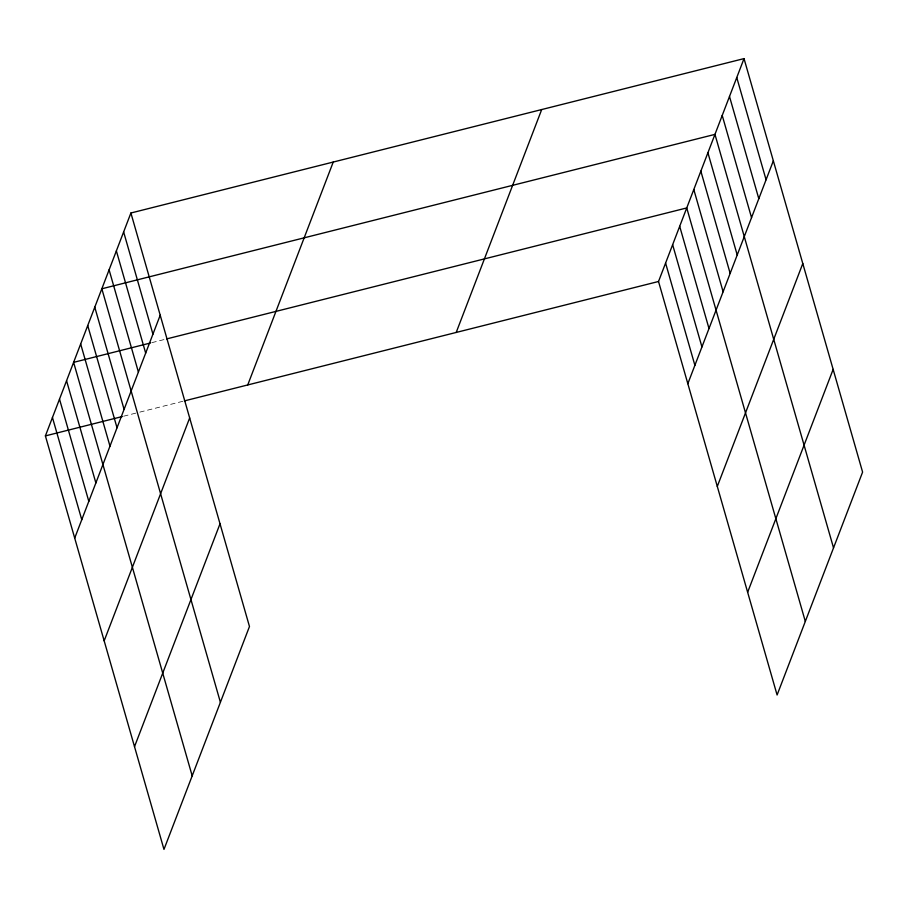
<?xml version="1.0" encoding="UTF-8"?>
<svg xmlns="http://www.w3.org/2000/svg" width="908" height="908" viewBox="0 0 908 908"><rect width="100%" height="100%" fill="white"/><g stroke="black" fill="none" stroke-linecap="round" stroke-linejoin="round"><path stroke-width="0.68" stroke-dasharray="4.54 3.41" d="M151.852 342.645L165.335 339.251M123.636 416.204L138.47 412.459M139.821 412.119L182.985 401.257"/><path stroke-width="1.36" d="M130.9 213.005L249.473 626.509L163.973 849.4L45.4 435.897L130.9 213.005L744.027 58.6L862.6 472.103L777.1 694.995L658.527 281.491L744.027 58.6M74.706 538.115L160.205 315.212M104.17 640.844L189.67 417.941M247.736 384.947L333.236 162.055M134.509 746.682L220.02 523.78M456.202 332.453L541.701 109.55M687.833 383.709L773.344 160.807M717.297 486.427L802.797 263.536M747.647 592.266L833.147 369.374M150.501 342.986L73.616 362.349L192.19 775.852M166.686 338.911L686.743 207.943L805.317 621.435M45.4 435.897L122.285 416.545M184.335 400.916L658.527 281.491M736.763 77.543L766.068 179.75M729.499 96.486L758.804 198.704M722.223 115.441L751.54 217.648M833.533 547.887L714.959 134.384L101.832 288.789L220.406 702.293M707.911 152.771L737.217 254.978M700.851 171.158L730.157 273.376M693.803 189.545L723.109 291.763M679.695 226.33L709 328.537M672.635 244.717L701.941 346.924M665.587 263.104L694.892 365.311M123.636 231.949L152.941 334.167M116.372 250.903L145.677 353.11M109.096 269.846L138.402 372.053M94.772 307.176L124.09 409.394M87.724 325.563L117.03 427.781M80.664 343.962L109.982 446.169M66.556 380.736L95.873 482.942M59.508 399.123L88.814 501.341M52.448 417.51L81.765 519.728"/></g></svg>
